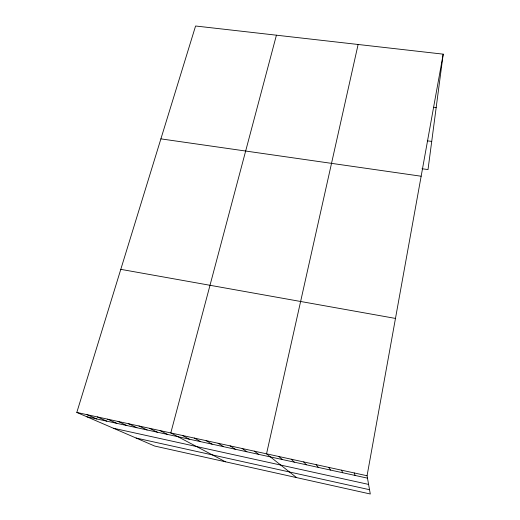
<?xml version="1.0" encoding="UTF-8"?>
<svg xmlns="http://www.w3.org/2000/svg" width="520" height="520" viewBox="0 0 520 520"><rect width="100%" height="100%" fill="white"/><g stroke="black" fill="none" stroke-linecap="round" stroke-linejoin="round"><path stroke-width="0.78" d="M443.196 54.152L367.062 475.748L370.292 494L154.707 446.062L76.804 412.445L195.585 26L443.196 54.152L428.019 169.578L422.026 168.727M358.118 44.48L266.533 453.824L296.569 477.607M276.425 35.191L170.794 432.939L225.433 461.793M433.765 107.27L436.169 107.575M427.284 140.816L431.724 141.414M160.894 138.866L421.148 176.222M120.79 269.347L395.466 318.428M76.804 412.445L367.062 475.748M86.938 416.812L367.484 478.16M113.419 428.246L368.596 484.413M136.11 438.035L369.531 489.704M87.028 414.674L96.837 418.977M97.299 416.91L106.788 421.154M107.627 419.166L116.799 423.345M118.014 421.434L126.854 425.542M128.459 423.709L136.962 427.752M138.957 425.997L147.127 429.975M149.506 428.298L157.345 432.211M160.121 430.612L167.609 434.454M182.507 435.5L189.274 439.192M194.298 438.068L200.668 441.682M206.154 440.654L212.134 444.191M218.082 443.255L223.672 446.713M230.087 445.874L235.268 449.248M242.164 448.507L246.935 451.802M254.312 451.159L258.674 454.37M278.831 456.501L282.353 459.543M291.2 459.206L294.3 462.156M303.647 461.916L306.319 464.782M316.173 464.653L318.409 467.428M328.776 467.396L330.564 470.087M341.458 470.165L342.797 472.765M354.218 472.947L355.108 475.456"/></g></svg>
